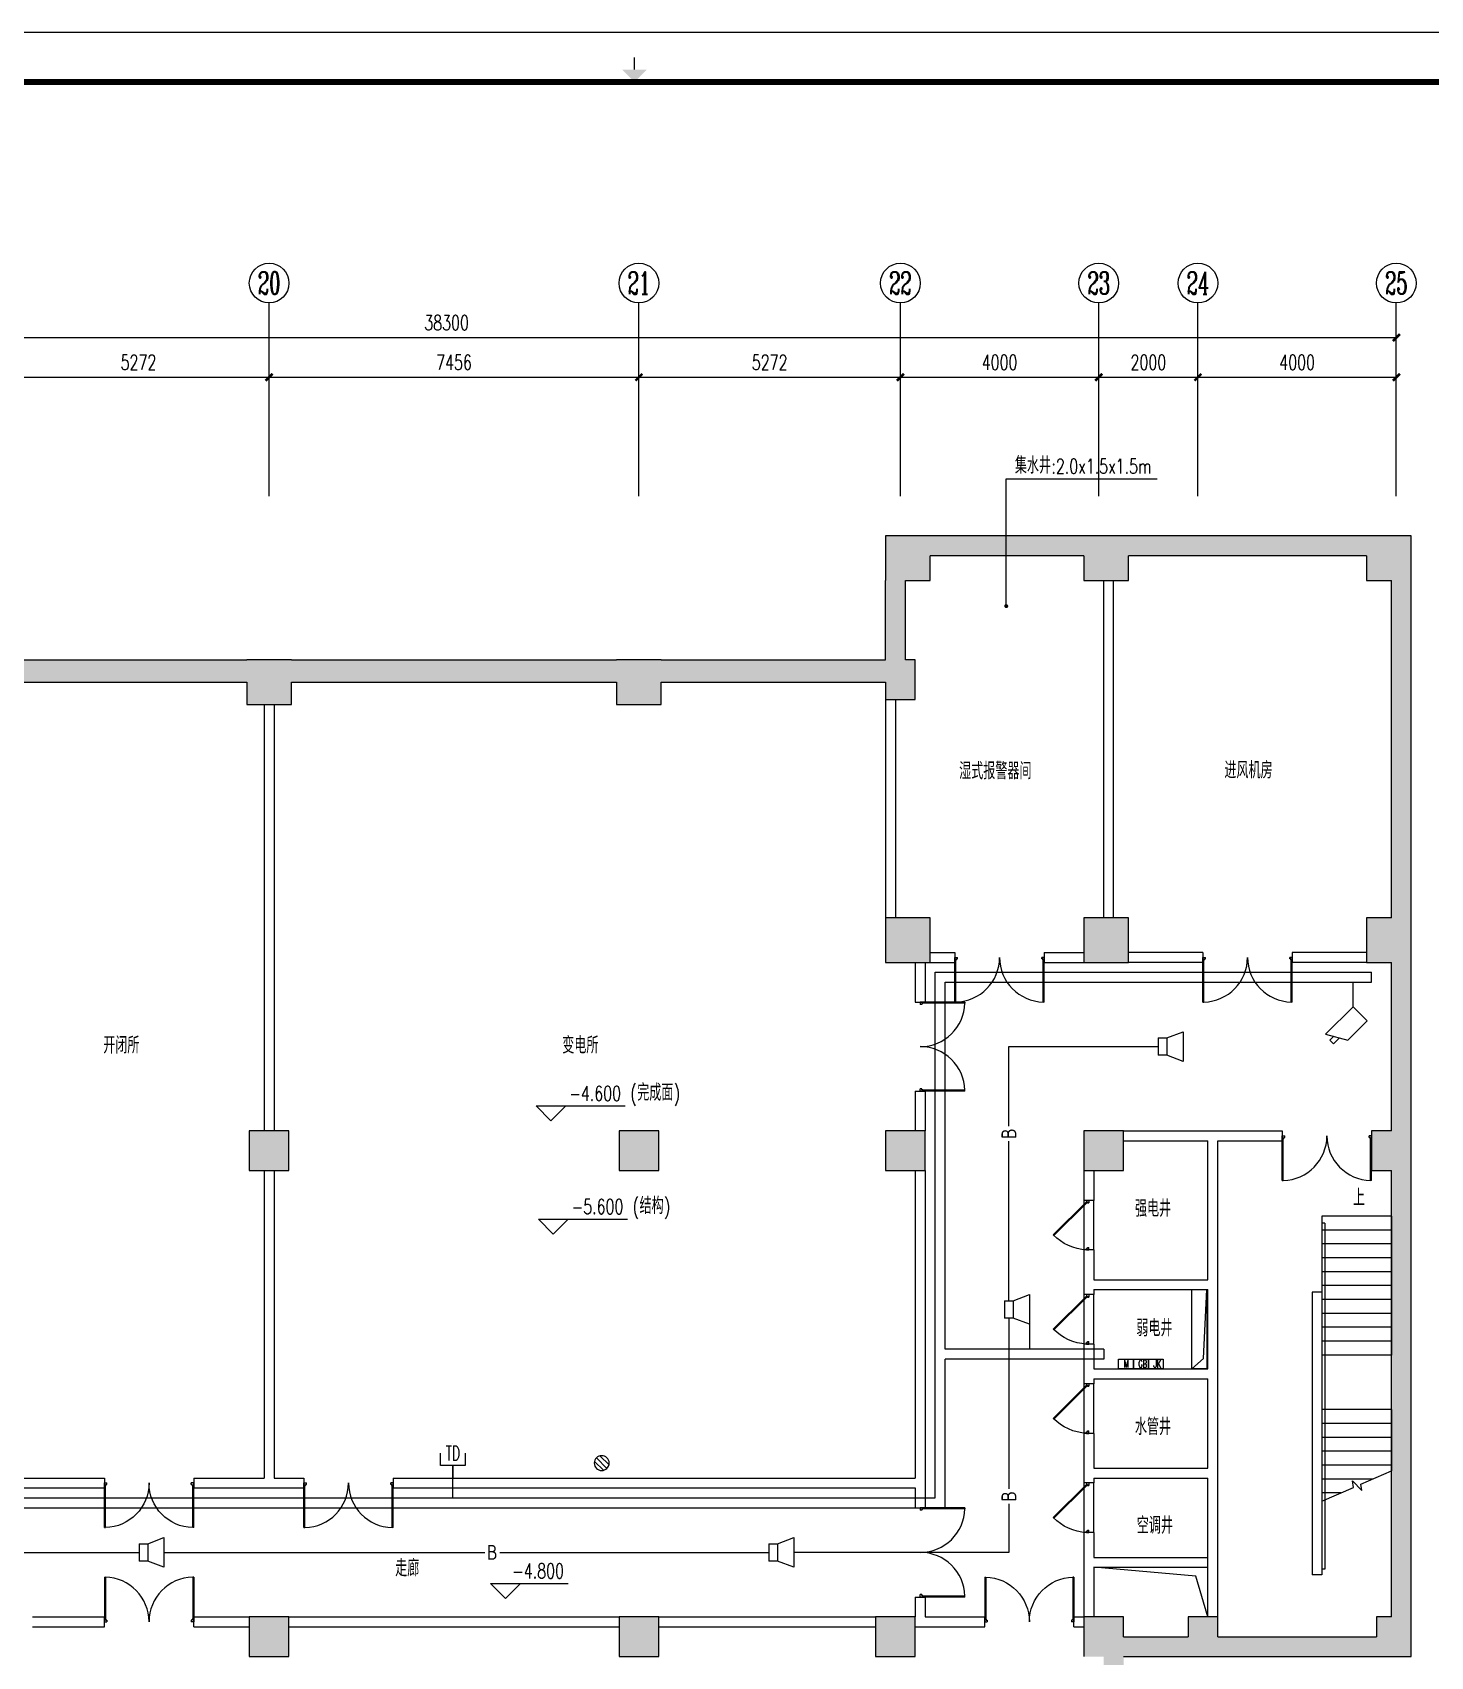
# Model space of a CAD drawing. Extents: x 190999 to 834799, y -200814 to 215286.
# Drawn here: x 220912 to 249101, y 182533 to 215286 of the extents above; entities that cross this region are included whole.
import ezdxf
from ezdxf.enums import TextEntityAlignment as Align

# ---------------------------------------------------------------- set-up
doc = ezdxf.new("R2010")
doc.units = 0
doc.header["$LTSCALE"] = 1000
doc.header["$MEASUREMENT"] = 0
for name, color, linetype in [('00-EQUIP', 3, 'Continuous'), ('00-SIG_TEXT', 7, 'Continuous'), ('00-WIRE-4', 6, 'Continuous'), ('A-卫生间', 250, 'Continuous'), ('A-墙线', 2, 'Continuous'), ('A-门', 167, 'Continuous'), ('AXIS', 3, 'Continuous'), ('AXIS_TEXT', 7, 'Continuous'), ('COLUMN', 2, 'Continuous'), ('DIM_ELEV', 3, 'Continuous'), ('DIM_LEAD', 3, 'Continuous'), ('DIM_SYMB', 3, 'Continuous'), ('PUB_HATCH', 250, 'Continuous'), ('PUB_TEXT', 7, 'Continuous'), ('STAIR', 5, 'Continuous'), ('WALL', 4, 'Continuous'), ('WP_P_PJ', 165, 'Continuous'), ('图框', 189, 'Continuous'), ('房间名称', 7, 'Continuous'), ('桥架', 1, 'Continuous')]:
    doc.layers.add(name, color=color, linetype=linetype)
doc.styles.add('-GBCBIGGBENOR', font='GBENOR.shx', dxfattribs={"bigfont": 'GBCBIG.shx'})
doc.styles.add('_COMPLEX', font='COMPLEX.shx', dxfattribs={"width": 0.5})
doc.styles.add('_TCH_AXIS', font='COMPLEX', dxfattribs={"bigfont": 'GBCBIG'})
doc.styles.add('_TCH_DIM', font='SIMPLEX', dxfattribs={"bigfont": 'GBCBIG'})
doc.styles.add('COMPLEX', font='COMPLEX')
doc.styles.add('DIM_FONT', font='SIMPLEX', dxfattribs={"width": 0.7, "bigfont": 'GBCBIG'})
doc.styles.add('HZ', font='romans.shx', dxfattribs={"width": 0.7, "bigfont": 'tjhztxt.shx'})
doc.styles.get("Standard").update_dxf_attribs({"font": 'simhei.ttf'})
doc.dimstyles.new('DIMN', dxfattribs={"dimtxt": 300, "dimasz": 100, "dimexe": 250, "dimexo": 300, "dimgap": 150, "dimtad": 1, "dimdec": 0, "dimzin": 0, "dimdsep": 46, "dimtxsty": 'DIM_FONT', "dimblk": 'ARCHTICK', "dimcen": 0.09, "dimclrt": 7, "dimazin": 2, "dimtfac": 1, "dimtdec": 0, "dimtix": 1, "dimtmove": 2, "dimatfit": 3, "dimfxl": 0, "dimtolj": 1, "dimtzin": 0, "dimarcsym": 0})

# ---------------------------------------------------------------- blocks, each defined once
blk = doc.blocks.new('TJAD_TK_A1')
at = {"layer": '图框'}
blk.add_line((1341.38, 950.45), (500.38, 950.45), dxfattribs=at)
at = {"layer": '图框', "const_width": 0.3}
blk.add_lwpolyline([(920.88, 942.95), (920.88, 945.45)], dxfattribs=at)
at = {"layer": '图框', "const_width": 1.2}
blk.add_lwpolyline([(1331.38, 940.45), (525.38, 940.45), (525.38, 366.45), (1331.38, 366.45)], close=True, dxfattribs=at)
at = {"layer": '图框'}
blk.add_solid([(918.38, 942.95), (923.38, 942.95), (920.88, 940.45)], dxfattribs=at)
blk = doc.blocks.new('A$C7B8A24CE')
at = {"layer": '桥架'}
for p, q in [((64, 1388), (0, 0)), ((300, 1600), (64, 1388))]:
    blk.add_line(p, q, dxfattribs=at)
blk.add_lwpolyline([(300, 0), (0, 0), (0, 1600), (300, 1600)], close=True, dxfattribs=at)
blk = doc.blocks.new('_LINKPT1')
at = {"color": 0}
blk.add_line((0, 0), (0, 0), dxfattribs=at)
blk = doc.blocks.new('_I71UQN')
for p, q in [((-0.837, 0.1), (-0.609, 0.1)), ((-0.837, -0.1), (-0.837, 0.1)), ((-0.78, 0.4), (-0.323, -0.4)), ((0.78, 0.4), (-0.78, 0.4)), ((0.78, 0.4), (0.78, -0.4)), ((-0.837, -0.1), (-0.494, -0.1)), ((0.78, -0.4), (-0.323, -0.4))]:
    blk.add_line(p, q)
at = {"xscale": 0.002, "yscale": 0.002, "zscale": 0.002}
for p in [(0, 0.4), (0.78, 0), (0, -0.4)]:
    blk.add_blockref('_LINKPT1', p, dxfattribs=at)
at = {"flags": 9}
blk.add_attdef('A', (0, 0), '', height=0.00002, dxfattribs=at)
blk = doc.blocks.new('OS28WV87')
for p, q in [((0, 0.35), (0, -0.35)), ((0, 0.35), (0.35, 0.35)), ((0.35, 0.35), (1, 0.6)), ((0.35, 0.35), (0.35, -0.35)), ((1, 0.6), (1, -0.6)), ((0.35, -0.35), (0, -0.35)), ((1, -0.6), (0.35, -0.35))]:
    blk.add_line(p, q)
at = {"xscale": 0.002, "yscale": 0.002, "zscale": 0.002}
for p in [(0, 0), (0.175, 0.35), (1, 0), (0.175, -0.35)]:
    blk.add_blockref('_LINKPT1', p, dxfattribs=at)
at = {"flags": 9}
blk.add_attdef('A', (0, 0), '', height=0.00002, dxfattribs=at)
blk = doc.blocks.new('IO37IMB6')
for p, q in [((-0.5, 0.499), (-0.5, 0.999)), ((0.5, 0.999), (0.5, 0.499)), ((0.5, 0.499), (-0.5, 0.499)), ((0, 0.5), (0, 0))]:
    blk.add_line(p, q)
at = {"xscale": 0.002, "yscale": 0.002, "zscale": 0.002}
for p in [(0, 1.384), (-0.5, 0.499), (0, 0), (0.5, 0.499)]:
    blk.add_blockref('_LINKPT1', p, dxfattribs=at)
at = {"style": '_COMPLEX', "width": 0.6, "flags": 8}
blk.add_attdef('$TEXT$', text='', height=0.6, dxfattribs=at).set_placement((0, 1), align=Align.MIDDLE_CENTER)
at = {"flags": 9}
blk.add_attdef('A', (0, 0), '', height=0.00002, dxfattribs=at)
blk = doc.blocks.new('m1800')
at = {"layer": 'A-墙线'}
for p, q in [((-900, -100), (-900, 100)), ((900, -100), (900, 100))]:
    blk.add_line(p, q, dxfattribs=at)
at = {"layer": 'A-门'}
for p, q in [((-900, 900), (-900, 0)), ((-900, 900), (-880, 900)), ((-880, 900), (-880, 50)), ((880, 900), (880, 50)), ((900, 900), (880, 900)), ((900, 900), (900, 0)), ((-900, 50), (-870, 50)), ((-900, 0), (-850, 0)), ((-870, 50), (-870, 30)), ((-870, 30), (-850, 30)), ((-850, 30), (-850, 0)), ((850, 30), (850, 0)), ((870, 30), (850, 30)), ((900, 0), (850, 0)), ((870, 50), (870, 30)), ((900, 50), (870, 50))]:
    blk.add_line(p, q, dxfattribs=at)
for centre, start, end in [((-900, 0), 0, 88.7267), ((900, 0), 91.2733, 180)]:
    blk.add_arc(centre, 900, start, end, dxfattribs=at)
blk = doc.blocks.new('bfm01')
at = {"layer": 'A-墙线'}
for p, q in [((-200, 0), (0, 0)), ((-200, -1000), (0, -1000))]:
    blk.add_line(p, q, dxfattribs=at)
at = {"layer": 'A-门'}
for p, q in [((-200, -1000), (-200, 0)), ((-100, 0), (-100, -50)), ((-70, -50), (-100, -50)), ((-50, -30), (-70, -30)), ((-70, -30), (-70, -50)), ((-64, -44), (-50, -30)), ((-64, -44), (603, -711)), ((-50, 0), (-50, -30)), ((-50, -30), (617, -697)), ((0, 0), (0, -1000)), ((-70, -950), (-100, -950)), ((-100, -1000), (-100, -950)), ((-70, -970), (-70, -950)), ((-50, -970), (-70, -970)), ((-50, -1000), (-50, -970)), ((-50, -1000), (-100, -1000))]:
    blk.add_line(p, q, dxfattribs=at)
blk.add_arc((-100, 0), 1000, 272.866, 315.8103, dxfattribs=at)
blk = doc.blocks.new('$PS001_0')
for p, q in [((-0.48, -0.12), (0.12, 0.48)), ((-0.35, -0.35), (0.35, 0.35)), ((-0.12, -0.49), (0.49, 0.12))]:
    blk.add_line(p, q)
blk.add_circle((0, 0), 0.5)
at = {"style": 'HZ', "width": 0.7, "flags": 1}
for tag in ['UNIT', 'WHAT', 'SPEC']:
    blk.add_attdef(tag, (0, 0), '', height=0.001, dxfattribs=at)
blk = doc.blocks.new('_ArchTick')
at = {"const_width": 0.5}
blk.add_lwpolyline([(-0.7, -0.7), (0.7, 0.7)], dxfattribs=at)
blk = doc.blocks.new('*D1525')
at = {"layer": 'AXIS', "color": 0, "lineweight": -2}
for p, q in [((220412, 206233), (220412, 208583)), ((220412, 208333), (225684, 208333)), ((225684, 206233), (225684, 208583))]:
    blk.add_line(p, q, dxfattribs=at)
at = {"layer": 'Defpoints', "color": 0}
for p in [(225684, 208333), (220412, 205933), (225684, 205933)]:
    blk.add_point(p, dxfattribs=at)
at = {"layer": 'AXIS', "color": 0, "lineweight": -2, "xscale": 100, "yscale": 100, "zscale": 100, "rotation": 180}
blk.add_blockref('_ArchTick', (220412, 208333), dxfattribs=at)
at = {"layer": 'AXIS', "color": 0, "lineweight": -2, "xscale": 100, "yscale": 100, "zscale": 100}
blk.add_blockref('_ArchTick', (225684, 208333), dxfattribs=at)
at = {"layer": 'AXIS', "color": 7, "insert": (223048, 208633), "char_height": 300, "attachment_point": 5, "style": 'DIM_FONT'}
blk.add_mtext('\\A1;5272', dxfattribs=at)
blk = doc.blocks.new('*D1526')
at = {"layer": 'AXIS', "color": 0, "lineweight": -2}
for p, q in [((225684, 206233), (225684, 208583)), ((225684, 208333), (233140, 208333)), ((233140, 206233), (233140, 208583))]:
    blk.add_line(p, q, dxfattribs=at)
at = {"layer": 'Defpoints', "color": 0}
for p in [(233140, 208333), (225684, 205933), (233140, 205933)]:
    blk.add_point(p, dxfattribs=at)
at = {"layer": 'AXIS', "color": 0, "lineweight": -2, "xscale": 100, "yscale": 100, "zscale": 100, "rotation": 180}
blk.add_blockref('_ArchTick', (225684, 208333), dxfattribs=at)
at = {"layer": 'AXIS', "color": 0, "lineweight": -2, "xscale": 100, "yscale": 100, "zscale": 100}
blk.add_blockref('_ArchTick', (233140, 208333), dxfattribs=at)
at = {"layer": 'AXIS', "color": 7, "insert": (229412, 208633), "char_height": 300, "attachment_point": 5, "style": 'DIM_FONT'}
blk.add_mtext('\\A1;7456', dxfattribs=at)
blk = doc.blocks.new('*D1527')
at = {"layer": 'AXIS', "color": 0, "lineweight": -2}
for p, q in [((233140, 206233), (233140, 208583)), ((233140, 208333), (238412, 208333)), ((238412, 206233), (238412, 208583))]:
    blk.add_line(p, q, dxfattribs=at)
at = {"layer": 'Defpoints', "color": 0}
for p in [(238412, 208333), (233140, 205933), (238412, 205933)]:
    blk.add_point(p, dxfattribs=at)
at = {"layer": 'AXIS', "color": 0, "lineweight": -2, "xscale": 100, "yscale": 100, "zscale": 100, "rotation": 180}
blk.add_blockref('_ArchTick', (233140, 208333), dxfattribs=at)
at = {"layer": 'AXIS', "color": 0, "lineweight": -2, "xscale": 100, "yscale": 100, "zscale": 100}
blk.add_blockref('_ArchTick', (238412, 208333), dxfattribs=at)
at = {"layer": 'AXIS', "color": 7, "insert": (235776, 208633), "char_height": 300, "attachment_point": 5, "style": 'DIM_FONT'}
blk.add_mtext('\\A1;5272', dxfattribs=at)
blk = doc.blocks.new('*D1528')
at = {"layer": 'AXIS', "color": 0, "lineweight": -2}
for p, q in [((238412, 206233), (238412, 208583)), ((238412, 208333), (242412, 208333)), ((242412, 206233), (242412, 208583))]:
    blk.add_line(p, q, dxfattribs=at)
at = {"layer": 'Defpoints', "color": 0}
for p in [(242412, 208333), (238412, 205933), (242412, 205933)]:
    blk.add_point(p, dxfattribs=at)
at = {"layer": 'AXIS', "color": 0, "lineweight": -2, "xscale": 100, "yscale": 100, "zscale": 100, "rotation": 180}
blk.add_blockref('_ArchTick', (238412, 208333), dxfattribs=at)
at = {"layer": 'AXIS', "color": 0, "lineweight": -2, "xscale": 100, "yscale": 100, "zscale": 100}
blk.add_blockref('_ArchTick', (242412, 208333), dxfattribs=at)
at = {"layer": 'AXIS', "color": 7, "insert": (240412, 208633), "char_height": 300, "attachment_point": 5, "style": 'DIM_FONT'}
blk.add_mtext('\\A1;4000', dxfattribs=at)
blk = doc.blocks.new('*D1529')
at = {"layer": 'AXIS', "color": 0, "lineweight": -2}
for p, q in [((242412, 206233), (242412, 208583)), ((242412, 208333), (244412, 208333)), ((244412, 206233), (244412, 208583))]:
    blk.add_line(p, q, dxfattribs=at)
at = {"layer": 'Defpoints', "color": 0}
for p in [(244412, 208333), (242412, 205933), (244412, 205933)]:
    blk.add_point(p, dxfattribs=at)
at = {"layer": 'AXIS', "color": 0, "lineweight": -2, "xscale": 100, "yscale": 100, "zscale": 100, "rotation": 180}
blk.add_blockref('_ArchTick', (242412, 208333), dxfattribs=at)
at = {"layer": 'AXIS', "color": 0, "lineweight": -2, "xscale": 100, "yscale": 100, "zscale": 100}
blk.add_blockref('_ArchTick', (244412, 208333), dxfattribs=at)
at = {"layer": 'AXIS', "color": 7, "insert": (243412, 208633), "char_height": 300, "attachment_point": 5, "style": 'DIM_FONT'}
blk.add_mtext('\\A1;2000', dxfattribs=at)
blk = doc.blocks.new('*D1530')
at = {"layer": 'AXIS', "color": 0, "lineweight": -2}
for p, q in [((244412, 206233), (244412, 208583)), ((244412, 208333), (248412, 208333)), ((248412, 206233), (248412, 208583))]:
    blk.add_line(p, q, dxfattribs=at)
at = {"layer": 'Defpoints', "color": 0}
for p in [(248412, 208333), (244412, 205933), (248412, 205933)]:
    blk.add_point(p, dxfattribs=at)
at = {"layer": 'AXIS', "color": 0, "lineweight": -2, "xscale": 100, "yscale": 100, "zscale": 100, "rotation": 180}
blk.add_blockref('_ArchTick', (244412, 208333), dxfattribs=at)
at = {"layer": 'AXIS', "color": 0, "lineweight": -2, "xscale": 100, "yscale": 100, "zscale": 100}
blk.add_blockref('_ArchTick', (248412, 208333), dxfattribs=at)
at = {"layer": 'AXIS', "color": 7, "insert": (246412, 208633), "char_height": 300, "attachment_point": 5, "style": 'DIM_FONT'}
blk.add_mtext('\\A1;4000', dxfattribs=at)
blk = doc.blocks.new('*D1531')
at = {"layer": 'AXIS', "color": 0, "lineweight": -2}
for p, q in [((210112, 206233), (210112, 209383)), ((248412, 206233), (248412, 209383)), ((210112, 209133), (248412, 209133))]:
    blk.add_line(p, q, dxfattribs=at)
at = {"layer": 'Defpoints', "color": 0}
for p in [(248412, 209133), (210112, 205933), (248412, 205933)]:
    blk.add_point(p, dxfattribs=at)
at = {"layer": 'AXIS', "color": 0, "lineweight": -2, "xscale": 100, "yscale": 100, "zscale": 100, "rotation": 180}
blk.add_blockref('_ArchTick', (210112, 209133), dxfattribs=at)
at = {"layer": 'AXIS', "color": 0, "lineweight": -2, "xscale": 100, "yscale": 100, "zscale": 100}
blk.add_blockref('_ArchTick', (248412, 209133), dxfattribs=at)
at = {"layer": 'AXIS', "color": 7, "insert": (229262, 209433), "char_height": 300, "attachment_point": 5, "style": 'DIM_FONT'}
blk.add_mtext('\\A1;38300', dxfattribs=at)
blk = doc.blocks.new('_AXISO')
blk.add_circle((0, 0), 0.5)
at = {"layer": 'AXIS_TEXT', "style": 'COMPLEX', "width": 1.041667}
blk.add_attdef('A', text='', height=0.56, dxfattribs=at).set_placement((-0.25, -0.28), (0.25, -0.28), align=Align.FIT)

msp = doc.modelspace()

# ---------------------------------------------------------------- hatches: boundary and pattern name
at = {"layer": 'PUB_HATCH'}
for points in [[(238112, 204232.8), (239012, 204232.8), (239012, 205132.8), (238112, 205132.8)], [(239012, 205132.8), (239012, 204732.8), (242112, 204732.8), (242112, 205132.8)], [(242112, 204232.8), (243012, 204232.8), (243012, 205132.8), (242112, 205132.8)], [(243012, 205132.8), (243012, 204732.8), (247812, 204732.8), (247812, 205132.8)], [(247812, 204232.8), (248712, 204232.8), (248712, 205132.8), (247812, 205132.8)], [(238512, 204232.8), (238112, 204232.8), (238112, 202632.8), (238512, 202632.8)], [(248712, 204232.8), (248312, 204232.8), (248312, 197432.8), (248712, 197432.8)], [(225234, 202182.8), (225234, 202632.8), (225684, 202632.8), (220712, 202632.8), (220712, 202182.8)], [(226134, 201732.8), (226134, 202632.8), (225234, 202632.8), (225234, 201732.8)], [(232689.9, 202182.8), (232689.9, 202632.8), (233412, 202632.8), (226134, 202632.8), (226134, 202182.8)], [(232689.9, 201732.8), (233589.9, 201732.8), (233589.9, 202632.8), (232689.9, 202632.8)], [(238112, 202182.8), (238112, 202632.8), (233589.9, 202632.8), (233589.9, 202182.8)], [(238112, 201832.8), (238712, 201832.8), (238712, 202632.8), (238112, 202632.8)], [(238112, 196532.8), (239012, 196532.8), (239012, 197432.8), (238112, 197432.8)], [(242112, 196532.8), (243012, 196532.8), (243012, 197432.8), (242112, 197432.8)], [(247812, 196532.8), (248712, 196532.8), (248712, 197432.8), (247812, 197432.8)], [(248712, 196532.8), (248312, 196532.8), (248312, 193132.8), (248712, 193132.8)], [(225284, 192332.8), (226084, 192332.8), (226084, 193132.8), (225284, 193132.8)], [(233540.5, 192332.8), (233540.5, 193132.8), (232740.5, 193132.8), (232740.5, 192332.8)], [(238112, 193132.8), (238112, 192332.8), (238912, 192332.8), (238912, 193132.8)], [(242112, 192332.8), (242912, 192332.8), (242912, 193132.8), (242112, 193132.8)], [(247912, 192332.8), (248712, 192332.8), (248712, 193132.8), (247912, 193132.8)], [(248712, 192332.8), (248312, 192332.8), (248312, 183332.8), (248712, 183332.8)], [(225284, 182532.8), (226084, 182532.8), (226084, 183332.8), (225284, 183332.8)], [(233540.5, 182532.8), (233540.5, 183332.8), (232740.5, 183332.8), (232740.5, 182532.8)], [(238712, 182532.8), (238712, 183332.8), (237912, 183332.8), (237912, 182532.8)], [(242112, 182532.8), (242912, 182532.8), (242912, 183332.8), (242112, 183332.8)], [(244212, 182532.8), (244812, 182532.8), (244812, 183332.8), (244212, 183332.8)], [(248012, 182532.8), (248712, 182532.8), (248712, 183332.8), (248012, 183332.8)], [(244212, 182532.8), (244212, 182932.8), (242912, 182932.8), (242912, 182532.8)], [(248012, 182532.8), (248012, 182932.8), (244812, 182932.8), (244812, 182532.8)], [(242912, 182682.8), (242912, 182532.8), (242512, 182532.8), (242512, 179132.8), (242912, 179132.8)]]:
    msp.add_hatch(color=256, dxfattribs=at).paths.add_polyline_path(points)

# ---------------------------------------------------------------- linework, layer by layer
at = {"layer": '00-EQUIP'}
for points in [[(243112, 188332.8), (242812, 188332.8), (242812, 188532.8), (243112, 188532.8)], [(243112, 188332.8), (242812, 188332.8), (242812, 188532.8), (243112, 188532.8)], [(243412, 188332.8), (243112, 188332.8), (243112, 188532.8), (243412, 188532.8)], [(243412, 188332.8), (243112, 188332.8), (243112, 188532.8), (243412, 188532.8)], [(243712, 188332.8), (243412, 188332.8), (243412, 188532.8), (243712, 188532.8)], [(243712, 188332.8), (243412, 188332.8), (243412, 188532.8), (243712, 188532.8)]]:
    msp.add_lwpolyline(points, close=True, dxfattribs=at)
at = {"layer": '00-WIRE-4'}
for p, q in [((247538.6, 195638.7), (247538.6, 196132.8)), ((240599.5, 194832.8), (243612, 194832.8)), ((240599.5, 193230), (240599.5, 194832.8)), ((240599.5, 189707.8), (240599.5, 192925)), ((240599.5, 189357.8), (240599.5, 185914.9)), ((241012, 189232.8), (241012, 188732.8)), ((229386.8, 185732.8), (229386.8, 186382.3)), ((240599.5, 185609.9), (240599.5, 184632.8)), ((219887, 184632.8), (223062, 184632.8)), ((223562, 184632.8), (230030.1, 184632.8)), ((230335.1, 184632.8), (235762, 184632.8)), ((240599.5, 184632.8), (236262, 184632.8))]:
    msp.add_line(p, q, dxfattribs=at)
at = {"layer": 'A-卫生间'}
for p, q in [((244369.8, 184153.9), (242312, 184332.8)), ((244612, 183332.8), (244369.8, 184153.9))]:
    msp.add_line(p, q, dxfattribs=at)
at = {"layer": 'A-墙线'}
for p, q in [((242512, 197432.8), (242512, 204232.8)), ((242712, 197432.8), (242712, 204232.8)), ((238112, 201832.8), (238112, 197332.8)), ((238312, 201832.8), (238312, 197432.8)), ((225584, 201732.8), (225584, 193132.8)), ((225784, 201732.8), (225784, 193132.8)), ((238712, 196532.8), (238712, 195732.8)), ((238912, 196532.8), (238912, 195732.8)), ((238912, 196532.8), (239512, 196532.8)), ((239012, 196732.8), (239512, 196732.8)), ((241312, 196732.8), (242112, 196732.8)), ((241312, 196532.8), (242112, 196532.8)), ((244512, 196732.8), (243012, 196732.8)), ((244512, 196532.8), (243012, 196532.8)), ((247812, 196732.8), (246312, 196732.8)), ((247812, 196532.8), (246312, 196532.8)), ((238712, 193932.8), (238712, 193132.8)), ((238912, 193932.8), (238912, 193132.8)), ((242912, 193132.8), (246112, 193132.8)), ((242912, 192932.8), (244612, 192932.8)), ((244612, 190132.8), (244612, 192932.8)), ((244812, 192932.8), (246112, 192932.8)), ((244812, 183132.8), (244812, 192932.8)), ((225584, 192332.8), (225584, 186132.8)), ((225784, 192332.8), (225784, 186132.8)), ((238712, 192332.8), (238712, 186132.8)), ((238912, 192332.8), (238912, 185932.8)), ((242112, 192332.8), (242112, 191732.8)), ((242312, 192332.8), (242312, 191732.8)), ((242112, 190737.8), (242112, 189832.8)), ((242312, 190732.8), (242312, 190132.8)), ((242312, 190132.8), (244612, 190132.8)), ((242312, 189932.8), (244612, 189932.8)), ((242312, 189932.8), (242312, 189832.8)), ((244612, 188332.8), (244612, 189932.8)), ((246912, 189882.8), (246712, 189882.8)), ((246712, 189882.8), (246712, 184182.8)), ((246912, 189882.8), (246912, 184182.8)), ((242112, 188837.8), (242112, 188032.8)), ((242312, 188832.8), (242312, 188332.8)), ((242312, 188332.8), (244612, 188332.8)), ((242312, 188132.8), (244612, 188132.8)), ((242312, 188132.8), (242312, 188032.8)), ((244612, 186332.8), (244612, 188132.8)), ((242112, 187037.8), (242112, 186032.8)), ((242312, 187032.8), (242312, 186332.8)), ((220112, 186132.8), (222362, 186132.8)), ((224162, 186132.8), (225584, 186132.8)), ((225784, 186132.8), (226384.5, 186132.8)), ((228184.5, 186132.8), (238712, 186132.8)), ((242312, 186332.8), (244612, 186332.8)), ((242312, 186132.8), (244612, 186132.8)), ((242312, 186132.8), (242312, 186032.8)), ((244612, 183332.8), (244612, 186132.8)), ((219912, 185932.8), (222362, 185932.8)), ((224162, 185932.8), (226384.5, 185932.8)), ((228184.5, 185932.8), (238712, 185932.8)), ((238712, 185932.8), (238712, 185532.8)), ((238912, 185932.8), (238912, 185532.8)), ((242112, 185037.8), (242112, 183332.8)), ((242312, 185032.8), (242312, 184532.8)), ((242312, 184532.8), (244612, 184532.8)), ((242312, 184332.8), (244612, 184332.8)), ((242312, 184332.8), (242312, 183332.8)), ((246912, 184182.8), (246712, 184182.8)), ((238712, 183732.8), (238712, 183332.8)), ((238912, 183732.8), (238912, 183332.8)), ((220912, 183332.8), (222362, 183332.8)), ((220912, 183132.8), (222362, 183132.8)), ((224162, 183332.8), (225284, 183332.8)), ((224162, 183132.8), (225284, 183132.8)), ((226084, 183332.8), (232740.5, 183332.8)), ((226084, 183132.8), (232740.5, 183132.8)), ((233540.5, 183332.8), (237912, 183332.8)), ((233540.5, 183132.8), (237912, 183132.8)), ((238712, 183132.8), (240112, 183132.8)), ((238912, 183332.8), (240112, 183332.8)), ((241912, 183332.8), (242112, 183332.8)), ((241912, 183132.8), (242112, 183132.8))]:
    msp.add_line(p, q, dxfattribs=at)
at = {"layer": 'AXIS'}
for p, q in [((225684, 205932.8), (225684, 209832.8)), ((233139.9, 205932.8), (233139.9, 209832.8)), ((238412, 205932.8), (238412, 209832.8)), ((242412, 205932.8), (242412, 209832.8)), ((244412, 205932.8), (244412, 209832.8)), ((248412, 205932.8), (248412, 209832.8))]:
    msp.add_line(p, q, dxfattribs=at)
at = {"layer": 'COLUMN'}
for p, q in [((239012, 205132.8), (238112, 205132.8)), ((238112, 205132.8), (238112, 204232.8)), ((243012, 205132.8), (242112, 205132.8)), ((248712, 205132.8), (247812, 205132.8)), ((248712, 204232.8), (248712, 205132.8)), ((239012, 204232.8), (239012, 204732.8)), ((242112, 204732.8), (242112, 204232.8)), ((243012, 204232.8), (243012, 204732.8)), ((247812, 204732.8), (247812, 204232.8)), ((238512, 204232.8), (239012, 204232.8)), ((242112, 204232.8), (243012, 204232.8)), ((247812, 204232.8), (248312, 204232.8)), ((226134, 202632.8), (225234, 202632.8)), ((233589.9, 202632.8), (232689.9, 202632.8)), ((238712, 202632.8), (238512, 202632.8)), ((238712, 201832.8), (238712, 202632.8)), ((225234, 202182.8), (225234, 201732.8)), ((226134, 201732.8), (226134, 202182.8)), ((232689.9, 202182.8), (232689.9, 201732.8)), ((233589.9, 201732.8), (233589.9, 202182.8)), ((238112, 202182.8), (238112, 201832.8)), ((238112, 201832.8), (238712, 201832.8)), ((225234, 201732.8), (226134, 201732.8)), ((232689.9, 201732.8), (233589.9, 201732.8)), ((239012, 197432.8), (238112, 197432.8)), ((238112, 197432.8), (238112, 196532.8)), ((239012, 196532.8), (239012, 197432.8)), ((243012, 197432.8), (242112, 197432.8)), ((242112, 197432.8), (242112, 196532.8)), ((243012, 196532.8), (243012, 197432.8)), ((248312, 197432.8), (247812, 197432.8)), ((247812, 197432.8), (247812, 196532.8)), ((248712, 196532.8), (248712, 197432.8)), ((238112, 196532.8), (239012, 196532.8)), ((242112, 196532.8), (243012, 196532.8)), ((247812, 196532.8), (248312, 196532.8)), ((226084, 193132.8), (225284, 193132.8)), ((225284, 193132.8), (225284, 192332.8)), ((226084, 192332.8), (226084, 193132.8)), ((233540.5, 193132.8), (232740.5, 193132.8)), ((232740.5, 193132.8), (232740.5, 192332.8)), ((233540.5, 192332.8), (233540.5, 193132.8)), ((238112, 193132.8), (238112, 192332.8)), ((238912, 193132.8), (238112, 193132.8)), ((238912, 192332.8), (238912, 193132.8)), ((242912, 193132.8), (242112, 193132.8)), ((242112, 193132.8), (242112, 192332.8)), ((242912, 192332.8), (242912, 193132.8)), ((248312, 193132.8), (247912, 193132.8)), ((247912, 193132.8), (247912, 192332.8)), ((248712, 192332.8), (248712, 193132.8)), ((225284, 192332.8), (226084, 192332.8)), ((232740.5, 192332.8), (233540.5, 192332.8)), ((238112, 192332.8), (238912, 192332.8)), ((242112, 192332.8), (242912, 192332.8)), ((247912, 192332.8), (248312, 192332.8)), ((226084, 183332.8), (225284, 183332.8)), ((225284, 183332.8), (225284, 182532.8)), ((226084, 182532.8), (226084, 183332.8)), ((233540.5, 183332.8), (232740.5, 183332.8)), ((232740.5, 183332.8), (232740.5, 182532.8)), ((233540.5, 182532.8), (233540.5, 183332.8)), ((238712, 183332.8), (237912, 183332.8)), ((237912, 183332.8), (237912, 182532.8)), ((238712, 182532.8), (238712, 183332.8)), ((242912, 183332.8), (242112, 183332.8)), ((242112, 183332.8), (242112, 182532.8)), ((242912, 182932.8), (242912, 183332.8)), ((244812, 183332.8), (244212, 183332.8)), ((244212, 183332.8), (244212, 182932.8)), ((244812, 182932.8), (244812, 183332.8)), ((248312, 183332.8), (248012, 183332.8)), ((248012, 183332.8), (248012, 182932.8)), ((248712, 182532.8), (248712, 183332.8)), ((225284, 182532.8), (226084, 182532.8)), ((232740.5, 182532.8), (233540.5, 182532.8)), ((237912, 182532.8), (238712, 182532.8)), ((244212, 182532.8), (244812, 182532.8)), ((248012, 182532.8), (248712, 182532.8))]:
    msp.add_line(p, q, dxfattribs=at)
at = {"layer": 'DIM_ELEV'}
for p, q in [((231365.8, 193335.7), (231065.8, 193635.7)), ((231065.8, 193635.7), (232865.8, 193635.7)), ((231365.8, 193335.7), (231665.8, 193635.7)), ((231412.5, 191052.1), (231112.5, 191352.1)), ((231112.5, 191352.1), (232912.5, 191352.1)), ((231412.5, 191052.1), (231712.5, 191352.1)), ((230449.8, 183704.2), (230149.8, 184004.2)), ((230149.8, 184004.2), (231714.8, 184004.2)), ((230449.8, 183704.2), (230749.8, 184004.2))]:
    msp.add_line(p, q, dxfattribs=at)
at = {"layer": 'DIM_LEAD'}
for p, q in [((240546.4, 203718.1), (240546.4, 206284.6)), ((240546.4, 206284.6), (243587.4, 206284.6))]:
    msp.add_line(p, q, dxfattribs=at)
at = {"layer": 'DIM_LEAD', "const_width": 40}
msp.add_lwpolyline([(240546.4, 203698.1, 1), (240546.4, 203738.1, 1)], format="xyb", close=True, dxfattribs=at)
at = {"layer": 'DIM_SYMB'}
msp.add_lwpolyline([(247642, 191412.8, 0, 0, 0), (247642, 186412.8, 80, 0, 0), (247642, 186112.8, 0, 0, 0)], format="xyseb", dxfattribs=at)
at = {"layer": 'STAIR'}
for p, q in [((246912, 191412.8), (246912, 188612.8)), ((248312, 191412.8), (246912, 191412.8)), ((248312, 191412.8), (248312, 188612.8)), ((246912, 191270.3), (246912, 187512.8)), ((246972, 191270.3), (246912, 191270.3)), ((248312, 191132.8), (246912, 191132.8)), ((246972, 191270.3), (246972, 187512.8)), ((248312, 190852.8), (246912, 190852.8)), ((248312, 190572.8), (246912, 190572.8)), ((248312, 190292.8), (246912, 190292.8)), ((248312, 190012.8), (246912, 190012.8)), ((248312, 189732.8), (246912, 189732.8)), ((248312, 189452.8), (246912, 189452.8)), ((248312, 189172.8), (246912, 189172.8)), ((248312, 188892.8), (246912, 188892.8)), ((248312, 188612.8), (246912, 188612.8)), ((246912, 187512.8), (246912, 185664.8)), ((248312, 187512.8), (246912, 187512.8)), ((246972, 187512.8), (246912, 187512.8)), ((246912, 187512.8), (246912, 184292.8)), ((246972, 187512.8), (246912, 187512.8)), ((246972, 187512.8), (246972, 184292.8)), ((248312, 187512.8), (248312, 186280.8)), ((248312, 187232.8), (246912, 187232.8)), ((248312, 186952.8), (246912, 186952.8)), ((248312, 186672.8), (246912, 186672.8)), ((248312, 186392.8), (246912, 186392.8)), ((247930.1, 186112.8), (246912, 186112.8)), ((247548, 185944.6), (247527.5, 186078)), ((247527.5, 186078), (247713.5, 185883.8)), ((247694.2, 186008.9), (248312, 186280.8)), ((246912, 185664.8), (247548, 185944.6)), ((247293.8, 185832.8), (246912, 185832.8)), ((247713.5, 185883.8), (247694.2, 186008.9)), ((246972, 184292.8), (246912, 184292.8))]:
    msp.add_line(p, q, dxfattribs=at)
at = {"layer": 'WALL'}
for p, q in [((242112, 205132.8), (239012, 205132.8)), ((247812, 205132.8), (243012, 205132.8)), ((242112, 204732.8), (239012, 204732.8)), ((247812, 204732.8), (243012, 204732.8)), ((238112, 202632.8), (238112, 204232.8)), ((238512, 202632.8), (238512, 204232.8)), ((248312, 197432.8), (248312, 204232.8)), ((248712, 197432.8), (248712, 204232.8)), ((220712, 202632.8), (225234, 202632.8)), ((226134, 202632.8), (232689.9, 202632.8)), ((233589.9, 202632.8), (238112, 202632.8)), ((220712, 202182.8), (225234, 202182.8)), ((226134, 202182.8), (232689.9, 202182.8)), ((233589.9, 202182.8), (238112, 202182.8)), ((248312, 193132.8), (248312, 196532.8)), ((248712, 193132.8), (248712, 196532.8)), ((248312, 183332.8), (248312, 192332.8)), ((248712, 183332.8), (248712, 192332.8)), ((242912, 182932.8), (244212, 182932.8)), ((242912, 182932.8), (244212, 182932.8)), ((244812, 182932.8), (248012, 182932.8)), ((242912, 182532.8), (244212, 182532.8)), ((242912, 182532.8), (244212, 182532.8)), ((244812, 182532.8), (248012, 182532.8))]:
    msp.add_line(p, q, dxfattribs=at)
at = {"layer": '桥架'}
for p, q in [((239112, 196332.8), (247912, 196332.8)), ((239112, 185732.8), (239112, 196332.8)), ((247912, 196132.8), (247912, 196332.8)), ((239312, 196132.8), (247912, 196132.8)), ((239312, 188732.8), (239312, 196132.8)), ((242512, 188732.8), (239312, 188732.8)), ((242512, 188732.8), (242512, 188532.8)), ((239312, 185532.8), (239312, 188532.8)), ((242512, 188532.8), (239312, 188532.8)), ((219712, 185732.8), (239112, 185732.8)), ((219512, 185532.8), (239312, 185532.8))]:
    msp.add_line(p, q, dxfattribs=at)

# ---------------------------------------------------------------- block references
at = {"layer": '00-EQUIP', "xscale": 499.9999999999999, "yscale": 500, "zscale": 500, "rotation": 45}
msp.add_blockref('_I71UQN', (247404.2, 195221.6), dxfattribs=at)
at = {"layer": '00-EQUIP', "xscale": 500, "yscale": 500, "zscale": 500}
for p in [(243612, 194832.8), (240512, 189532.8), (223062, 184632.8), (235762, 184632.8)]:
    msp.add_blockref('OS28WV87', p, dxfattribs=at)
at = {"layer": '00-EQUIP', "rotation": 180}
msp.add_blockref('A$C7B8A24CE', (244588.8, 189932.8), dxfattribs=at)
at = {"layer": '00-EQUIP', "xscale": 500, "yscale": 500, "zscale": 500}
msp.add_blockref('IO37IMB6', (229386.8, 186132.8), dxfattribs=at).add_auto_attribs({'$TEXT$': 'TD'})
at = {"layer": 'A-门'}
for p, rotation in [((240412, 196632.8), 180), ((245412, 196632.8), 180), ((238812, 194832.8), 270), ((247012, 193032.8), 180), ((227284.5, 186032.8), 180), ((238812, 184632.8), 270)]:
    msp.add_blockref('m1800', p, dxfattribs=dict(at, rotation=rotation))
at = {"layer": 'A-门', "xscale": -1}
for name, p in [('bfm01', (242112, 191732.8)), ('bfm01', (242112, 189832.8)), ('bfm01', (242112, 188032.8)), ('bfm01', (242112, 186032.8)), ('m1800', (241012, 183232.8))]:
    msp.add_blockref(name, p, dxfattribs=at)
at = {"layer": 'A-门', "xscale": -1, "rotation": 180}
msp.add_blockref('m1800', (223262, 186032.8), dxfattribs=at)
at = {"layer": 'A-门'}
msp.add_blockref('m1800', (223262, 183232.8), dxfattribs=at)
at = {"layer": 'AXIS'}
ref = msp.add_blockref('_AXISO', (225684, 210232.8), dxfattribs=dict(at, xscale=800, yscale=800, zscale=800))
ref.add_attrib('A', '20', dxfattribs={"layer": 'AXIS_TEXT', "height": 452.55, "style": '_TCH_AXIS', "width": 0.617647}).set_placement((225457.8, 210006.5), (225910.3, 210006.5), align=Align.FIT)
ref = msp.add_blockref('_AXISO', (233139.9, 210232.8), dxfattribs=dict(at, xscale=800, yscale=800, zscale=800))
ref.add_attrib('A', '21', dxfattribs={"layer": 'AXIS_TEXT', "height": 452.55, "style": '_TCH_AXIS', "width": 0.724138}).set_placement((232913.6, 210006.5), (233366.2, 210006.5), align=Align.FIT)
ref = msp.add_blockref('_AXISO', (238412, 210232.8), dxfattribs=dict(at, xscale=800, yscale=800, zscale=800))
ref.add_attrib('A', '22', dxfattribs={"layer": 'AXIS_TEXT', "height": 452.55, "style": '_TCH_AXIS', "width": 0.617647}).set_placement((238185.7, 210006.5), (238638.2, 210006.5), align=Align.FIT)
ref = msp.add_blockref('_AXISO', (242412, 210232.8), dxfattribs=dict(at, xscale=800, yscale=800, zscale=800))
ref.add_attrib('A', '23', dxfattribs={"layer": 'AXIS_TEXT', "height": 452.55, "style": '_TCH_AXIS', "width": 0.617647}).set_placement((242185.7, 210006.5), (242638.2, 210006.5), align=Align.FIT)
ref = msp.add_blockref('_AXISO', (244412, 210232.8), dxfattribs=dict(at, xscale=800, yscale=800, zscale=800))
ref.add_attrib('A', '24', dxfattribs={"layer": 'AXIS_TEXT', "height": 452.55, "style": '_TCH_AXIS', "width": 0.583333}).set_placement((244185.7, 210006.5), (244638.2, 210006.5), align=Align.FIT)
ref = msp.add_blockref('_AXISO', (248412, 210232.8), dxfattribs=dict(at, xscale=800, yscale=800, zscale=800))
ref.add_attrib('A', '25', dxfattribs={"layer": 'AXIS_TEXT', "height": 452.55, "style": '_TCH_AXIS', "width": 0.617647}).set_placement((248185.7, 210006.5), (248638.2, 210006.5), align=Align.FIT)
at = {"layer": 'WP_P_PJ', "xscale": -300, "yscale": 300, "zscale": 300, "rotation": 180}
msp.add_blockref('$PS001_0', (232389.9, 186432.8), dxfattribs=at)
at = {"layer": '图框', "xscale": 100, "yscale": 100, "zscale": 99.99999999999997}
msp.add_blockref('TJAD_TK_A1', (140960.6, 120241.6), dxfattribs=at)

# ---------------------------------------------------------------- texts
at = {"style": '_COMPLEX', "width": 0.5}
for s, p in [('M', (242914, 188360.4)), ('GB', (243210.9, 188357.3)), ('JK', (243517.2, 188352.8))]:
    msp.add_text(s, height=156, dxfattribs=at).set_placement(p)
at = {"layer": '00-SIG_TEXT', "style": '-GBCBIGGBENOR'}
for p in [(240599.5, 193077.5), (240599.5, 185762.4)]:
    msp.add_text('B', height=300, rotation=90, dxfattribs=at).set_placement(p, align=Align.MIDDLE_CENTER)
msp.add_text('B', height=300, dxfattribs=at).set_placement((230182.6, 184632.8), align=Align.MIDDLE_CENTER)
at = {"layer": 'PUB_TEXT', "style": '_TCH_DIM'}
for s, height, p in [('集水井', 337.59, (240720.2, 206389.6)), ('完成面', 337.59, (233105.8, 193740.7)), ('上', 337.6, (247537.7, 191622.8)), ('结构', 337.59, (233152.5, 191457.1))]:
    msp.add_text(s, height=height, dxfattribs=at).set_placement(p)
at = {"layer": 'PUB_TEXT', "style": '_TCH_DIM', "width": 0.705882}
for s, p in [(':2.0x1.5x1.5m', (241457.4, 206389.6)), ('-4.600', (231735.8, 193740.7)), ('(', (232965.8, 193740.7)), (')', (233843, 193740.7)), ('-5.600', (231782.5, 191457.1)), ('(', (233012.5, 191457.1)), (')', (233644, 191457.1)), ('-4.800', (230584.8, 184109.2))]:
    msp.add_text(s, height=297.5, dxfattribs=at).set_placement(p)
at = {"layer": '房间名称', "style": '_TCH_DIM'}
for s, p in [('湿式报警器间', (239596.9, 200224.9)), ('进风机房', (244945, 200240.9)), ('开闭所', (222338.4, 194694)), ('变电所', (231594.2, 194694)), ('强电井', (243141.9, 191400.9)), ('弱电井', (243169.3, 188990.6)), ('水管井', (243140.4, 186998.8)), ('空调井', (243177.4, 185009.7)), ('走廊', (228225.2, 184147.9))]:
    msp.add_text(s, height=337.59, dxfattribs=at).set_placement(p)

# ---------------------------------------------------------------- dimensions: what is measured, and where the dimension line sits
at = {"layer": 'AXIS'}
for p1, p2, distance, picture, middle in [((210112, 205932.8), (248412, 205932.8), 3200, '*D1531', (229262, 209432.8)), ((220412, 205932.8), (225684, 205932.8), 2400, '*D1525', (223048, 208632.8)), ((225684, 205932.8), (233139.9, 205932.8), 2400, '*D1526', (229412, 208632.8)), ((233139.9, 205932.8), (238412, 205932.8), 2400, '*D1527', (235775.9, 208632.8)), ((238412, 205932.8), (242412, 205932.8), 2400, '*D1528', (240412, 208632.8)), ((242412, 205932.8), (244412, 205932.8), 2400, '*D1529', (243412, 208632.8)), ((244412, 205932.8), (248412, 205932.8), 2400, '*D1530', (246412, 208632.8))]:
    dim = msp.add_aligned_dim(p1=p1, p2=p2, distance=distance, dimstyle='DIMN', dxfattribs=at)
    dim.commit()
    dim.dimension.update_dxf_attribs({"geometry": picture, "text_midpoint": middle})

doc.saveas('drawing.dxf')
